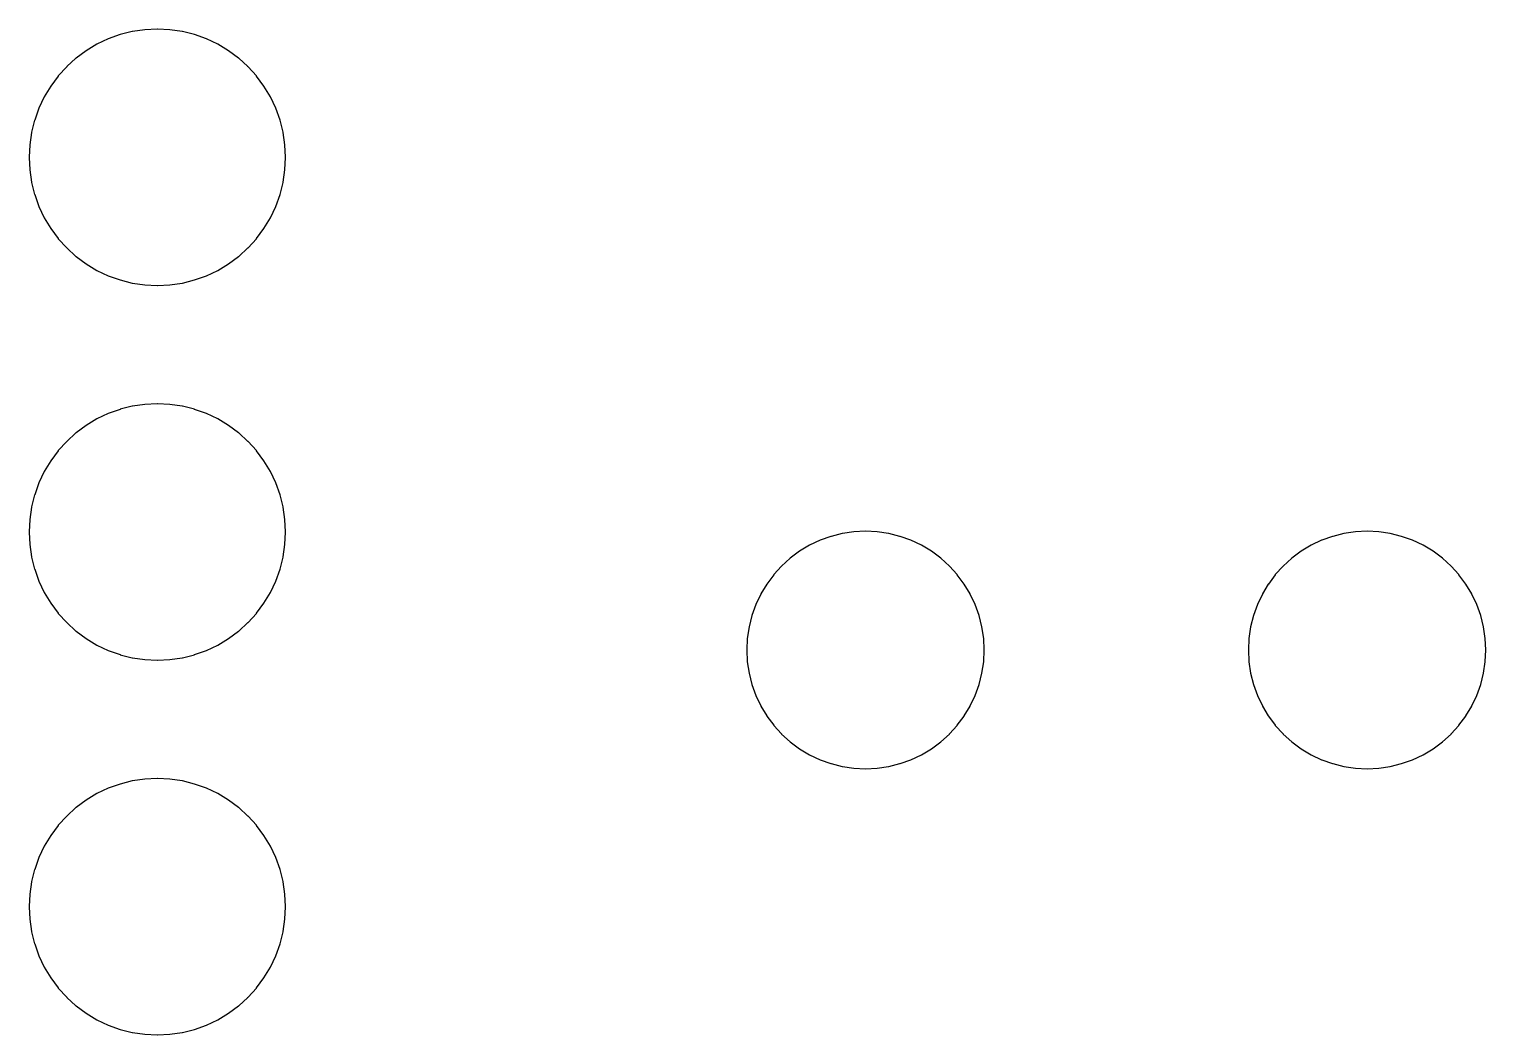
# Model space of a CAD drawing. Header units: metres. Extents: x 102.6 to 173.6, y -131.3 to -53.7.
# Drawn here: x 124.08 to 133.95, y -87.13 to -80.31 of the extents above; entities that cross this region are included whole.
import ezdxf

# ---------------------------------------------------------------- set-up
doc = ezdxf.new("R2010")
doc.units = ezdxf.units.M

msp = doc.modelspace()

# ---------------------------------------------------------------- linework, layer by layer
for points in [[(125.2823, -81.9829), (125.2824, -81.9829), (125.2826, -81.9829), (125.2827, -81.9828), (125.2828, -81.9828), (125.3594, -81.9465), (125.3595, -81.9464), (125.3596, -81.9464), (125.3598, -81.9463), (125.3599, -81.9463), (125.4326, -81.9027), (125.4327, -81.9026), (125.4328, -81.9025), (125.4329, -81.9025), (125.433, -81.9024), (125.5011, -81.8519), (125.5012, -81.8518), (125.5013, -81.8517), (125.5014, -81.8517), (125.5015, -81.8516), (125.5643, -81.7946), (125.5644, -81.7946), (125.5645, -81.7945), (125.5646, -81.7944), (125.5646, -81.7943), (125.6216, -81.7315), (125.6217, -81.7314), (125.6217, -81.7313), (125.6218, -81.7312), (125.6219, -81.7311), (125.6724, -81.663), (125.6725, -81.6629), (125.6725, -81.6628), (125.6726, -81.6627), (125.6727, -81.6626), (125.7163, -81.5899), (125.7163, -81.5898), (125.7164, -81.5896), (125.7164, -81.5895), (125.7165, -81.5894), (125.7528, -81.5128), (125.7528, -81.5127), (125.7529, -81.5126), (125.7529, -81.5124), (125.7529, -81.5123), (125.7815, -81.4325), (125.7815, -81.4324), (125.7816, -81.4323), (125.7816, -81.4321), (125.7816, -81.432), (125.8022, -81.3498), (125.8023, -81.3497), (125.8023, -81.3495), (125.8023, -81.3494), (125.8023, -81.3493), (125.8148, -81.2654), (125.8148, -81.2653), (125.8148, -81.2652), (125.8148, -81.2651), (125.8148, -81.2649), (125.819, -81.1802), (125.819, -81.1801), (125.819, -81.18), (125.819, -81.1799), (125.819, -81.1798), (125.8148, -81.0951), (125.8148, -81.0949), (125.8148, -81.0948), (125.8148, -81.0947), (125.8148, -81.0946), (125.8023, -81.0107), (125.8023, -81.0106), (125.8023, -81.0105), (125.8023, -81.0103), (125.8022, -81.0102), (125.7816, -80.928), (125.7816, -80.9279), (125.7816, -80.9277), (125.7815, -80.9276), (125.7815, -80.9275), (125.7529, -80.8477), (125.7529, -80.8476), (125.7529, -80.8474), (125.7528, -80.8473), (125.7528, -80.8472), (125.7165, -80.7706), (125.7164, -80.7705), (125.7164, -80.7704), (125.7163, -80.7702), (125.7163, -80.7701), (125.6727, -80.6974), (125.6726, -80.6973), (125.6725, -80.6972), (125.6725, -80.6971), (125.6724, -80.697), (125.6219, -80.6289), (125.6218, -80.6288), (125.6217, -80.6287), (125.6217, -80.6286), (125.6216, -80.6285), (125.5646, -80.5657), (125.5646, -80.5656), (125.5645, -80.5655), (125.5644, -80.5654), (125.5643, -80.5654), (125.5015, -80.5084), (125.5014, -80.5083), (125.5013, -80.5083), (125.5012, -80.5082), (125.5011, -80.5081), (125.433, -80.4576), (125.4329, -80.4575), (125.4328, -80.4575), (125.4327, -80.4574), (125.4326, -80.4573), (125.3599, -80.4137), (125.3598, -80.4137), (125.3596, -80.4136), (125.3595, -80.4136), (125.3594, -80.4135), (125.2828, -80.3772), (125.2827, -80.3772), (125.2826, -80.3771), (125.2824, -80.3771), (125.2823, -80.3771), (125.2025, -80.3485), (125.2024, -80.3485), (125.2023, -80.3484), (125.2021, -80.3484), (125.202, -80.3484), (125.1198, -80.3278), (125.1197, -80.3277), (125.1195, -80.3277), (125.1194, -80.3277), (125.1193, -80.3277), (125.0354, -80.3152), (125.0353, -80.3152), (125.0352, -80.3152), (125.0351, -80.3152), (125.0349, -80.3152), (124.9502, -80.311), (124.9501, -80.311), (124.95, -80.311), (124.9499, -80.311), (124.9498, -80.311), (124.8651, -80.3152), (124.8649, -80.3152), (124.8648, -80.3152), (124.8647, -80.3152), (124.8646, -80.3152), (124.7807, -80.3277), (124.7806, -80.3277), (124.7805, -80.3277), (124.7803, -80.3277), (124.7802, -80.3278), (124.698, -80.3484), (124.6979, -80.3484), (124.6977, -80.3484), (124.6976, -80.3485), (124.6975, -80.3485), (124.6177, -80.3771), (124.6176, -80.3771), (124.6174, -80.3771), (124.6173, -80.3772), (124.6172, -80.3772), (124.5406, -80.4135), (124.5405, -80.4136), (124.5404, -80.4136), (124.5402, -80.4137), (124.5401, -80.4137), (124.4674, -80.4573), (124.4673, -80.4574), (124.4672, -80.4575), (124.4671, -80.4575), (124.467, -80.4576), (124.3989, -80.5081), (124.3988, -80.5082), (124.3987, -80.5083), (124.3986, -80.5083), (124.3985, -80.5084), (124.3357, -80.5654), (124.3356, -80.5654), (124.3355, -80.5655), (124.3354, -80.5656), (124.3354, -80.5657), (124.2784, -80.6285), (124.2783, -80.6286), (124.2783, -80.6287), (124.2782, -80.6288), (124.2781, -80.6289), (124.2276, -80.697), (124.2275, -80.6971), (124.2275, -80.6972), (124.2274, -80.6973), (124.2273, -80.6974), (124.1837, -80.7701), (124.1837, -80.7702), (124.1836, -80.7704), (124.1836, -80.7705), (124.1835, -80.7706), (124.1472, -80.8472), (124.1472, -80.8473), (124.1471, -80.8474), (124.1471, -80.8476), (124.1471, -80.8477), (124.1185, -80.9275), (124.1185, -80.9276), (124.1184, -80.9277), (124.1184, -80.9279), (124.1184, -80.928), (124.0978, -81.0102), (124.0977, -81.0103), (124.0977, -81.0105), (124.0977, -81.0106), (124.0977, -81.0107), (124.0852, -81.0946), (124.0852, -81.0947), (124.0852, -81.0948), (124.0852, -81.0949), (124.0852, -81.0951), (124.081, -81.1798), (124.081, -81.1799), (124.081, -81.18), (124.081, -81.1801), (124.081, -81.1802), (124.0852, -81.2649), (124.0852, -81.2651), (124.0852, -81.2652), (124.0852, -81.2653), (124.0852, -81.2654), (124.0977, -81.3493), (124.0977, -81.3494), (124.0977, -81.3495), (124.0977, -81.3497), (124.0978, -81.3498), (124.1184, -81.432), (124.1184, -81.4321), (124.1184, -81.4323), (124.1185, -81.4324), (124.1185, -81.4325), (124.1471, -81.5123), (124.1471, -81.5124), (124.1471, -81.5126), (124.1472, -81.5127), (124.1472, -81.5128), (124.1835, -81.5894), (124.1836, -81.5895), (124.1836, -81.5896), (124.1837, -81.5898), (124.1837, -81.5899), (124.2273, -81.6626), (124.2274, -81.6627), (124.2275, -81.6628), (124.2275, -81.6629), (124.2276, -81.663), (124.2781, -81.7311), (124.2782, -81.7312), (124.2783, -81.7313), (124.2783, -81.7314), (124.2784, -81.7315), (124.3354, -81.7943), (124.3354, -81.7944), (124.3355, -81.7945), (124.3356, -81.7946), (124.3357, -81.7946), (124.3985, -81.8516), (124.3986, -81.8517), (124.3987, -81.8517), (124.3988, -81.8518), (124.3989, -81.8519), (124.467, -81.9024), (124.4671, -81.9025), (124.4672, -81.9025), (124.4673, -81.9026), (124.4674, -81.9027), (124.5401, -81.9463), (124.5402, -81.9463), (124.5404, -81.9464), (124.5405, -81.9464), (124.5406, -81.9465), (124.6172, -81.9828), (124.6173, -81.9828), (124.6174, -81.9829), (124.6176, -81.9829), (124.6177, -81.9829), (124.6975, -82.0115), (124.6976, -82.0115), (124.6977, -82.0116), (124.6979, -82.0116), (124.698, -82.0116), (124.7802, -82.0322), (124.7803, -82.0323), (124.7805, -82.0323), (124.7806, -82.0323), (124.7807, -82.0323), (124.8646, -82.0448), (124.8647, -82.0448), (124.8648, -82.0448), (124.8649, -82.0448), (124.8651, -82.0448), (124.9498, -82.049), (124.9499, -82.049), (124.95, -82.049), (124.9501, -82.049), (124.9502, -82.049), (125.0349, -82.0448), (125.0351, -82.0448), (125.0352, -82.0448), (125.0353, -82.0448), (125.0354, -82.0448), (125.1193, -82.0323), (125.1194, -82.0323), (125.1195, -82.0323), (125.1197, -82.0323), (125.1198, -82.0322), (125.202, -82.0116), (125.2021, -82.0116), (125.2023, -82.0116), (125.2024, -82.0115), (125.2025, -82.0115), (125.2823, -81.9829)], [(125.2823, -84.5229), (125.2824, -84.5229), (125.2826, -84.5229), (125.2827, -84.5228), (125.2828, -84.5228), (125.3594, -84.4865), (125.3595, -84.4864), (125.3596, -84.4864), (125.3598, -84.4863), (125.3599, -84.4863), (125.4326, -84.4427), (125.4327, -84.4426), (125.4328, -84.4425), (125.4329, -84.4425), (125.433, -84.4424), (125.5011, -84.3919), (125.5012, -84.3918), (125.5013, -84.3917), (125.5014, -84.3917), (125.5015, -84.3916), (125.5643, -84.3346), (125.5644, -84.3346), (125.5645, -84.3345), (125.5646, -84.3344), (125.5646, -84.3343), (125.6216, -84.2715), (125.6217, -84.2714), (125.6217, -84.2713), (125.6218, -84.2712), (125.6219, -84.2711), (125.6724, -84.203), (125.6725, -84.2029), (125.6725, -84.2028), (125.6726, -84.2027), (125.6727, -84.2026), (125.7163, -84.1299), (125.7163, -84.1298), (125.7164, -84.1296), (125.7164, -84.1295), (125.7165, -84.1294), (125.7528, -84.0528), (125.7528, -84.0527), (125.7529, -84.0526), (125.7529, -84.0524), (125.7529, -84.0523), (125.7815, -83.9725), (125.7815, -83.9724), (125.7816, -83.9723), (125.7816, -83.9721), (125.7816, -83.972), (125.8022, -83.8898), (125.8023, -83.8897), (125.8023, -83.8895), (125.8023, -83.8894), (125.8023, -83.8893), (125.8148, -83.8054), (125.8148, -83.8053), (125.8148, -83.8052), (125.8148, -83.8051), (125.8148, -83.8049), (125.819, -83.7202), (125.819, -83.7201), (125.819, -83.72), (125.819, -83.7199), (125.819, -83.7198), (125.8148, -83.6351), (125.8148, -83.6349), (125.8148, -83.6348), (125.8148, -83.6347), (125.8148, -83.6346), (125.8023, -83.5507), (125.8023, -83.5506), (125.8023, -83.5505), (125.8023, -83.5503), (125.8022, -83.5502), (125.7816, -83.468), (125.7816, -83.4679), (125.7816, -83.4677), (125.7815, -83.4676), (125.7815, -83.4675), (125.7529, -83.3877), (125.7529, -83.3876), (125.7529, -83.3874), (125.7528, -83.3873), (125.7528, -83.3872), (125.7165, -83.3106), (125.7164, -83.3105), (125.7164, -83.3104), (125.7163, -83.3102), (125.7163, -83.3101), (125.6727, -83.2374), (125.6726, -83.2373), (125.6725, -83.2372), (125.6725, -83.2371), (125.6724, -83.237), (125.6219, -83.1689), (125.6218, -83.1688), (125.6217, -83.1687), (125.6217, -83.1686), (125.6216, -83.1685), (125.5646, -83.1057), (125.5646, -83.1056), (125.5645, -83.1055), (125.5644, -83.1054), (125.5643, -83.1054), (125.5015, -83.0484), (125.5014, -83.0483), (125.5013, -83.0483), (125.5012, -83.0482), (125.5011, -83.0481), (125.433, -82.9976), (125.4329, -82.9975), (125.4328, -82.9975), (125.4327, -82.9974), (125.4326, -82.9973), (125.3599, -82.9537), (125.3598, -82.9537), (125.3596, -82.9536), (125.3595, -82.9536), (125.3594, -82.9535), (125.2828, -82.9172), (125.2827, -82.9172), (125.2826, -82.9171), (125.2824, -82.9171), (125.2823, -82.9171), (125.2025, -82.8885), (125.2024, -82.8885), (125.2023, -82.8884), (125.2021, -82.8884), (125.202, -82.8884), (125.1198, -82.8678), (125.1197, -82.8677), (125.1195, -82.8677), (125.1194, -82.8677), (125.1193, -82.8677), (125.0354, -82.8552), (125.0353, -82.8552), (125.0352, -82.8552), (125.0351, -82.8552), (125.0349, -82.8552), (124.9502, -82.851), (124.9501, -82.851), (124.95, -82.851), (124.9499, -82.851), (124.9498, -82.851), (124.8651, -82.8552), (124.8649, -82.8552), (124.8648, -82.8552), (124.8647, -82.8552), (124.8646, -82.8552), (124.7807, -82.8677), (124.7806, -82.8677), (124.7805, -82.8677), (124.7803, -82.8677), (124.7802, -82.8678), (124.698, -82.8884), (124.6979, -82.8884), (124.6977, -82.8884), (124.6976, -82.8885), (124.6975, -82.8885), (124.6177, -82.9171), (124.6176, -82.9171), (124.6174, -82.9171), (124.6173, -82.9172), (124.6172, -82.9172), (124.5406, -82.9535), (124.5405, -82.9536), (124.5404, -82.9536), (124.5402, -82.9537), (124.5401, -82.9537), (124.4674, -82.9973), (124.4673, -82.9974), (124.4672, -82.9975), (124.4671, -82.9975), (124.467, -82.9976), (124.3989, -83.0481), (124.3988, -83.0482), (124.3987, -83.0483), (124.3986, -83.0483), (124.3985, -83.0484), (124.3357, -83.1054), (124.3356, -83.1054), (124.3355, -83.1055), (124.3354, -83.1056), (124.3354, -83.1057), (124.2784, -83.1685), (124.2783, -83.1686), (124.2783, -83.1687), (124.2782, -83.1688), (124.2781, -83.1689), (124.2276, -83.237), (124.2275, -83.2371), (124.2275, -83.2372), (124.2274, -83.2373), (124.2273, -83.2374), (124.1837, -83.3101), (124.1837, -83.3102), (124.1836, -83.3104), (124.1836, -83.3105), (124.1835, -83.3106), (124.1472, -83.3872), (124.1472, -83.3873), (124.1471, -83.3874), (124.1471, -83.3876), (124.1471, -83.3877), (124.1185, -83.4675), (124.1185, -83.4676), (124.1184, -83.4677), (124.1184, -83.4679), (124.1184, -83.468), (124.0978, -83.5502), (124.0977, -83.5503), (124.0977, -83.5505), (124.0977, -83.5506), (124.0977, -83.5507), (124.0852, -83.6346), (124.0852, -83.6347), (124.0852, -83.6348), (124.0852, -83.6349), (124.0852, -83.6351), (124.081, -83.7198), (124.081, -83.7199), (124.081, -83.72), (124.081, -83.7201), (124.081, -83.7202), (124.0852, -83.8049), (124.0852, -83.8051), (124.0852, -83.8052), (124.0852, -83.8053), (124.0852, -83.8054), (124.0977, -83.8893), (124.0977, -83.8894), (124.0977, -83.8895), (124.0977, -83.8897), (124.0978, -83.8898), (124.1184, -83.972), (124.1184, -83.9721), (124.1184, -83.9723), (124.1185, -83.9724), (124.1185, -83.9725), (124.1471, -84.0523), (124.1471, -84.0524), (124.1471, -84.0526), (124.1472, -84.0527), (124.1472, -84.0528), (124.1835, -84.1294), (124.1836, -84.1295), (124.1836, -84.1296), (124.1837, -84.1298), (124.1837, -84.1299), (124.2273, -84.2026), (124.2274, -84.2027), (124.2275, -84.2028), (124.2275, -84.2029), (124.2276, -84.203), (124.2781, -84.2711), (124.2782, -84.2712), (124.2783, -84.2713), (124.2783, -84.2714), (124.2784, -84.2715), (124.3354, -84.3343), (124.3354, -84.3344), (124.3355, -84.3345), (124.3356, -84.3346), (124.3357, -84.3346), (124.3985, -84.3916), (124.3986, -84.3917), (124.3987, -84.3917), (124.3988, -84.3918), (124.3989, -84.3919), (124.467, -84.4424), (124.4671, -84.4425), (124.4672, -84.4425), (124.4673, -84.4426), (124.4674, -84.4427), (124.5401, -84.4863), (124.5402, -84.4863), (124.5404, -84.4864), (124.5405, -84.4864), (124.5406, -84.4865), (124.6172, -84.5228), (124.6173, -84.5228), (124.6174, -84.5229), (124.6176, -84.5229), (124.6177, -84.5229), (124.6975, -84.5515), (124.6976, -84.5515), (124.6977, -84.5516), (124.6979, -84.5516), (124.698, -84.5516), (124.7802, -84.5722), (124.7803, -84.5723), (124.7805, -84.5723), (124.7806, -84.5723), (124.7807, -84.5723), (124.8646, -84.5848), (124.8647, -84.5848), (124.8648, -84.5848), (124.8649, -84.5848), (124.8651, -84.5848), (124.9498, -84.589), (124.9499, -84.589), (124.95, -84.589), (124.9501, -84.589), (124.9502, -84.589), (125.0349, -84.5848), (125.0351, -84.5848), (125.0352, -84.5848), (125.0353, -84.5848), (125.0354, -84.5848), (125.1193, -84.5723), (125.1194, -84.5723), (125.1195, -84.5723), (125.1197, -84.5723), (125.1198, -84.5722), (125.202, -84.5516), (125.2021, -84.5516), (125.2023, -84.5516), (125.2024, -84.5515), (125.2025, -84.5515), (125.2823, -84.5229)], [(130.0578, -85.2638), (130.0579, -85.2638), (130.0581, -85.2637), (130.0582, -85.2637), (130.0583, -85.2636), (130.1293, -85.2301), (130.1294, -85.23), (130.1295, -85.2299), (130.1296, -85.2299), (130.1297, -85.2298), (130.197, -85.1895), (130.1971, -85.1894), (130.1972, -85.1893), (130.1973, -85.1893), (130.1974, -85.1892), (130.2605, -85.1424), (130.2606, -85.1424), (130.2607, -85.1423), (130.2608, -85.1422), (130.2609, -85.1421), (130.319, -85.0894), (130.3191, -85.0893), (130.3192, -85.0892), (130.3193, -85.0891), (130.3194, -85.089), (130.3721, -85.0309), (130.3722, -85.0308), (130.3723, -85.0307), (130.3724, -85.0306), (130.3724, -85.0305), (130.4192, -84.9674), (130.4193, -84.9673), (130.4193, -84.9672), (130.4194, -84.9671), (130.4195, -84.967), (130.4598, -84.8997), (130.4599, -84.8996), (130.4599, -84.8995), (130.46, -84.8994), (130.4601, -84.8993), (130.4936, -84.8283), (130.4937, -84.8282), (130.4937, -84.8281), (130.4938, -84.8279), (130.4938, -84.8278), (130.5203, -84.7539), (130.5203, -84.7538), (130.5203, -84.7537), (130.5204, -84.7536), (130.5204, -84.7534), (130.5395, -84.6773), (130.5395, -84.6772), (130.5395, -84.677), (130.5396, -84.6769), (130.5396, -84.6768), (130.5511, -84.5991), (130.5511, -84.599), (130.5511, -84.5989), (130.5511, -84.5988), (130.5511, -84.5987), (130.555, -84.5202), (130.555, -84.5201), (130.555, -84.52), (130.555, -84.5199), (130.555, -84.5198), (130.5511, -84.4413), (130.5511, -84.4412), (130.5511, -84.4411), (130.5511, -84.441), (130.5511, -84.4409), (130.5396, -84.3632), (130.5396, -84.3631), (130.5395, -84.363), (130.5395, -84.3628), (130.5395, -84.3627), (130.5204, -84.2866), (130.5204, -84.2864), (130.5203, -84.2863), (130.5203, -84.2862), (130.5203, -84.2861), (130.4938, -84.2122), (130.4938, -84.2121), (130.4937, -84.2119), (130.4937, -84.2118), (130.4936, -84.2117), (130.4601, -84.1407), (130.46, -84.1406), (130.4599, -84.1405), (130.4599, -84.1404), (130.4598, -84.1403), (130.4195, -84.073), (130.4194, -84.0729), (130.4193, -84.0728), (130.4193, -84.0727), (130.4192, -84.0726), (130.3724, -84.0095), (130.3724, -84.0094), (130.3723, -84.0093), (130.3722, -84.0092), (130.3721, -84.0091), (130.3194, -83.951), (130.3193, -83.9509), (130.3192, -83.9508), (130.3191, -83.9507), (130.319, -83.9506), (130.2609, -83.8979), (130.2608, -83.8978), (130.2607, -83.8977), (130.2606, -83.8976), (130.2605, -83.8976), (130.1974, -83.8508), (130.1973, -83.8507), (130.1972, -83.8507), (130.1971, -83.8506), (130.197, -83.8505), (130.1297, -83.8102), (130.1296, -83.8101), (130.1295, -83.8101), (130.1294, -83.81), (130.1293, -83.8099), (130.0583, -83.7764), (130.0582, -83.7763), (130.0581, -83.7763), (130.0579, -83.7762), (130.0578, -83.7762), (129.9839, -83.7497), (129.9838, -83.7497), (129.9837, -83.7497), (129.9836, -83.7496), (129.9834, -83.7496), (129.9073, -83.7305), (129.9072, -83.7305), (129.907, -83.7305), (129.9069, -83.7304), (129.9068, -83.7304), (129.8291, -83.7189), (129.829, -83.7189), (129.8289, -83.7189), (129.8288, -83.7189), (129.8287, -83.7189), (129.7502, -83.715), (129.7501, -83.715), (129.75, -83.715), (129.7499, -83.715), (129.7498, -83.715), (129.6713, -83.7189), (129.6712, -83.7189), (129.6711, -83.7189), (129.671, -83.7189), (129.6709, -83.7189), (129.5932, -83.7304), (129.5931, -83.7304), (129.593, -83.7305), (129.5928, -83.7305), (129.5927, -83.7305), (129.5166, -83.7496), (129.5164, -83.7496), (129.5163, -83.7497), (129.5162, -83.7497), (129.5161, -83.7497), (129.4422, -83.7762), (129.4421, -83.7762), (129.4419, -83.7763), (129.4418, -83.7763), (129.4417, -83.7764), (129.3707, -83.8099), (129.3706, -83.81), (129.3705, -83.8101), (129.3704, -83.8101), (129.3703, -83.8102), (129.303, -83.8505), (129.3029, -83.8506), (129.3028, -83.8507), (129.3027, -83.8507), (129.3026, -83.8508), (129.2395, -83.8976), (129.2394, -83.8976), (129.2393, -83.8977), (129.2392, -83.8978), (129.2391, -83.8979), (129.181, -83.9506), (129.1809, -83.9507), (129.1808, -83.9508), (129.1807, -83.9509), (129.1806, -83.951), (129.1279, -84.0091), (129.1278, -84.0092), (129.1277, -84.0093), (129.1276, -84.0094), (129.1276, -84.0095), (129.0808, -84.0726), (129.0807, -84.0727), (129.0807, -84.0728), (129.0806, -84.0729), (129.0805, -84.073), (129.0402, -84.1403), (129.0401, -84.1404), (129.0401, -84.1405), (129.04, -84.1406), (129.0399, -84.1407), (129.0064, -84.2117), (129.0063, -84.2118), (129.0063, -84.2119), (129.0062, -84.2121), (129.0062, -84.2122), (128.9797, -84.2861), (128.9797, -84.2862), (128.9797, -84.2863), (128.9796, -84.2864), (128.9796, -84.2866), (128.9605, -84.3627), (128.9605, -84.3628), (128.9605, -84.363), (128.9604, -84.3631), (128.9604, -84.3632), (128.9489, -84.4409), (128.9489, -84.441), (128.9489, -84.4411), (128.9489, -84.4412), (128.9489, -84.4413), (128.945, -84.5198), (128.945, -84.5199), (128.945, -84.52), (128.945, -84.5201), (128.945, -84.5202), (128.9489, -84.5987), (128.9489, -84.5988), (128.9489, -84.5989), (128.9489, -84.599), (128.9489, -84.5991), (128.9604, -84.6768), (128.9604, -84.6769), (128.9605, -84.677), (128.9605, -84.6772), (128.9605, -84.6773), (128.9796, -84.7534), (128.9796, -84.7536), (128.9797, -84.7537), (128.9797, -84.7538), (128.9797, -84.7539), (129.0062, -84.8278), (129.0062, -84.8279), (129.0063, -84.8281), (129.0063, -84.8282), (129.0064, -84.8283), (129.0399, -84.8993), (129.04, -84.8994), (129.0401, -84.8995), (129.0401, -84.8996), (129.0402, -84.8997), (129.0805, -84.967), (129.0806, -84.9671), (129.0807, -84.9672), (129.0807, -84.9673), (129.0808, -84.9674), (129.1276, -85.0305), (129.1276, -85.0306), (129.1277, -85.0307), (129.1278, -85.0308), (129.1279, -85.0309), (129.1806, -85.089), (129.1807, -85.0891), (129.1808, -85.0892), (129.1809, -85.0893), (129.181, -85.0894), (129.2391, -85.1421), (129.2392, -85.1422), (129.2393, -85.1423), (129.2394, -85.1424), (129.2395, -85.1424), (129.3026, -85.1892), (129.3027, -85.1893), (129.3028, -85.1893), (129.3029, -85.1894), (129.303, -85.1895), (129.3703, -85.2298), (129.3704, -85.2299), (129.3705, -85.2299), (129.3706, -85.23), (129.3707, -85.2301), (129.4417, -85.2636), (129.4418, -85.2637), (129.4419, -85.2637), (129.4421, -85.2638), (129.4422, -85.2638), (129.5161, -85.2903), (129.5162, -85.2903), (129.5163, -85.2903), (129.5164, -85.2904), (129.5166, -85.2904), (129.5927, -85.3095), (129.5928, -85.3095), (129.593, -85.3095), (129.5931, -85.3096), (129.5932, -85.3096), (129.6709, -85.3211), (129.671, -85.3211), (129.6711, -85.3211), (129.6712, -85.3211), (129.6713, -85.3211), (129.7498, -85.325), (129.7499, -85.325), (129.75, -85.325), (129.7501, -85.325), (129.7502, -85.325), (129.8287, -85.3211), (129.8288, -85.3211), (129.8289, -85.3211), (129.829, -85.3211), (129.8291, -85.3211), (129.9068, -85.3096), (129.9069, -85.3096), (129.907, -85.3095), (129.9072, -85.3095), (129.9073, -85.3095), (129.9834, -85.2904), (129.9836, -85.2904), (129.9837, -85.2903), (129.9838, -85.2903), (129.9839, -85.2903), (130.0578, -85.2638)], [(133.4578, -85.2638), (133.4579, -85.2638), (133.4581, -85.2637), (133.4582, -85.2637), (133.4583, -85.2636), (133.5293, -85.2301), (133.5294, -85.23), (133.5295, -85.2299), (133.5296, -85.2299), (133.5297, -85.2298), (133.597, -85.1895), (133.5971, -85.1894), (133.5972, -85.1893), (133.5973, -85.1893), (133.5974, -85.1892), (133.6605, -85.1424), (133.6606, -85.1424), (133.6607, -85.1423), (133.6608, -85.1422), (133.6609, -85.1421), (133.719, -85.0894), (133.7191, -85.0893), (133.7192, -85.0892), (133.7193, -85.0891), (133.7194, -85.089), (133.7721, -85.0309), (133.7722, -85.0308), (133.7723, -85.0307), (133.7724, -85.0306), (133.7724, -85.0305), (133.8192, -84.9674), (133.8193, -84.9673), (133.8193, -84.9672), (133.8194, -84.9671), (133.8195, -84.967), (133.8598, -84.8997), (133.8599, -84.8996), (133.8599, -84.8995), (133.86, -84.8994), (133.8601, -84.8993), (133.8936, -84.8283), (133.8937, -84.8282), (133.8937, -84.8281), (133.8938, -84.8279), (133.8938, -84.8278), (133.9203, -84.7539), (133.9203, -84.7538), (133.9203, -84.7537), (133.9204, -84.7536), (133.9204, -84.7534), (133.9395, -84.6773), (133.9395, -84.6772), (133.9395, -84.677), (133.9396, -84.6769), (133.9396, -84.6768), (133.9511, -84.5991), (133.9511, -84.599), (133.9511, -84.5989), (133.9511, -84.5988), (133.9511, -84.5987), (133.955, -84.5202), (133.955, -84.5201), (133.955, -84.52), (133.955, -84.5199), (133.955, -84.5198), (133.9511, -84.4413), (133.9511, -84.4412), (133.9511, -84.4411), (133.9511, -84.441), (133.9511, -84.4409), (133.9396, -84.3632), (133.9396, -84.3631), (133.9395, -84.363), (133.9395, -84.3628), (133.9395, -84.3627), (133.9204, -84.2866), (133.9204, -84.2864), (133.9203, -84.2863), (133.9203, -84.2862), (133.9203, -84.2861), (133.8938, -84.2122), (133.8938, -84.2121), (133.8937, -84.2119), (133.8937, -84.2118), (133.8936, -84.2117), (133.8601, -84.1407), (133.86, -84.1406), (133.8599, -84.1405), (133.8599, -84.1404), (133.8598, -84.1403), (133.8195, -84.073), (133.8194, -84.0729), (133.8193, -84.0728), (133.8193, -84.0727), (133.8192, -84.0726), (133.7724, -84.0095), (133.7724, -84.0094), (133.7723, -84.0093), (133.7722, -84.0092), (133.7721, -84.0091), (133.7194, -83.951), (133.7193, -83.9509), (133.7192, -83.9508), (133.7191, -83.9507), (133.719, -83.9506), (133.6609, -83.8979), (133.6608, -83.8978), (133.6607, -83.8977), (133.6606, -83.8976), (133.6605, -83.8976), (133.5974, -83.8508), (133.5973, -83.8507), (133.5972, -83.8507), (133.5971, -83.8506), (133.597, -83.8505), (133.5297, -83.8102), (133.5296, -83.8101), (133.5295, -83.8101), (133.5294, -83.81), (133.5293, -83.8099), (133.4583, -83.7764), (133.4582, -83.7763), (133.4581, -83.7763), (133.4579, -83.7762), (133.4578, -83.7762), (133.3839, -83.7497), (133.3838, -83.7497), (133.3837, -83.7497), (133.3836, -83.7496), (133.3834, -83.7496), (133.3073, -83.7305), (133.3072, -83.7305), (133.307, -83.7305), (133.3069, -83.7304), (133.3068, -83.7304), (133.2291, -83.7189), (133.229, -83.7189), (133.2289, -83.7189), (133.2288, -83.7189), (133.2287, -83.7189), (133.1502, -83.715), (133.1501, -83.715), (133.15, -83.715), (133.1499, -83.715), (133.1498, -83.715), (133.0713, -83.7189), (133.0712, -83.7189), (133.0711, -83.7189), (133.071, -83.7189), (133.0709, -83.7189), (132.9932, -83.7304), (132.9931, -83.7304), (132.993, -83.7305), (132.9928, -83.7305), (132.9927, -83.7305), (132.9166, -83.7496), (132.9164, -83.7496), (132.9163, -83.7497), (132.9162, -83.7497), (132.9161, -83.7497), (132.8422, -83.7762), (132.8421, -83.7762), (132.8419, -83.7763), (132.8418, -83.7763), (132.8417, -83.7764), (132.7707, -83.8099), (132.7706, -83.81), (132.7705, -83.8101), (132.7704, -83.8101), (132.7703, -83.8102), (132.703, -83.8505), (132.7029, -83.8506), (132.7028, -83.8507), (132.7027, -83.8507), (132.7026, -83.8508), (132.6395, -83.8976), (132.6394, -83.8976), (132.6393, -83.8977), (132.6392, -83.8978), (132.6391, -83.8979), (132.581, -83.9506), (132.5809, -83.9507), (132.5808, -83.9508), (132.5807, -83.9509), (132.5806, -83.951), (132.5279, -84.0091), (132.5278, -84.0092), (132.5277, -84.0093), (132.5276, -84.0094), (132.5276, -84.0095), (132.4808, -84.0726), (132.4807, -84.0727), (132.4807, -84.0728), (132.4806, -84.0729), (132.4805, -84.073), (132.4402, -84.1403), (132.4401, -84.1404), (132.4401, -84.1405), (132.44, -84.1406), (132.4399, -84.1407), (132.4064, -84.2117), (132.4063, -84.2118), (132.4063, -84.2119), (132.4062, -84.2121), (132.4062, -84.2122), (132.3797, -84.2861), (132.3797, -84.2862), (132.3797, -84.2863), (132.3796, -84.2864), (132.3796, -84.2866), (132.3605, -84.3627), (132.3605, -84.3628), (132.3605, -84.363), (132.3604, -84.3631), (132.3604, -84.3632), (132.3489, -84.4409), (132.3489, -84.441), (132.3489, -84.4411), (132.3489, -84.4412), (132.3489, -84.4413), (132.345, -84.5198), (132.345, -84.5199), (132.345, -84.52), (132.345, -84.5201), (132.345, -84.5202), (132.3489, -84.5987), (132.3489, -84.5988), (132.3489, -84.5989), (132.3489, -84.599), (132.3489, -84.5991), (132.3604, -84.6768), (132.3604, -84.6769), (132.3605, -84.677), (132.3605, -84.6772), (132.3605, -84.6773), (132.3796, -84.7534), (132.3796, -84.7536), (132.3797, -84.7537), (132.3797, -84.7538), (132.3797, -84.7539), (132.4062, -84.8278), (132.4062, -84.8279), (132.4063, -84.8281), (132.4063, -84.8282), (132.4064, -84.8283), (132.4399, -84.8993), (132.44, -84.8994), (132.4401, -84.8995), (132.4401, -84.8996), (132.4402, -84.8997), (132.4805, -84.967), (132.4806, -84.9671), (132.4807, -84.9672), (132.4807, -84.9673), (132.4808, -84.9674), (132.5276, -85.0305), (132.5276, -85.0306), (132.5277, -85.0307), (132.5278, -85.0308), (132.5279, -85.0309), (132.5806, -85.089), (132.5807, -85.0891), (132.5808, -85.0892), (132.5809, -85.0893), (132.581, -85.0894), (132.6391, -85.1421), (132.6392, -85.1422), (132.6393, -85.1423), (132.6394, -85.1424), (132.6395, -85.1424), (132.7026, -85.1892), (132.7027, -85.1893), (132.7028, -85.1893), (132.7029, -85.1894), (132.703, -85.1895), (132.7703, -85.2298), (132.7704, -85.2299), (132.7705, -85.2299), (132.7706, -85.23), (132.7707, -85.2301), (132.8417, -85.2636), (132.8418, -85.2637), (132.8419, -85.2637), (132.8421, -85.2638), (132.8422, -85.2638), (132.9161, -85.2903), (132.9162, -85.2903), (132.9163, -85.2903), (132.9164, -85.2904), (132.9166, -85.2904), (132.9927, -85.3095), (132.9928, -85.3095), (132.993, -85.3095), (132.9931, -85.3096), (132.9932, -85.3096), (133.0709, -85.3211), (133.071, -85.3211), (133.0711, -85.3211), (133.0712, -85.3211), (133.0713, -85.3211), (133.1498, -85.325), (133.1499, -85.325), (133.15, -85.325), (133.1501, -85.325), (133.1502, -85.325), (133.2287, -85.3211), (133.2288, -85.3211), (133.2289, -85.3211), (133.229, -85.3211), (133.2291, -85.3211), (133.3068, -85.3096), (133.3069, -85.3096), (133.307, -85.3095), (133.3072, -85.3095), (133.3073, -85.3095), (133.3834, -85.2904), (133.3836, -85.2904), (133.3837, -85.2903), (133.3838, -85.2903), (133.3839, -85.2903), (133.4578, -85.2638)], [(125.2823, -87.0629), (125.2824, -87.0629), (125.2826, -87.0629), (125.2827, -87.0628), (125.2828, -87.0628), (125.3594, -87.0265), (125.3595, -87.0264), (125.3596, -87.0264), (125.3598, -87.0263), (125.3599, -87.0263), (125.4326, -86.9827), (125.4327, -86.9826), (125.4328, -86.9825), (125.4329, -86.9825), (125.433, -86.9824), (125.5011, -86.9319), (125.5012, -86.9318), (125.5013, -86.9317), (125.5014, -86.9317), (125.5015, -86.9316), (125.5643, -86.8746), (125.5644, -86.8746), (125.5645, -86.8745), (125.5646, -86.8744), (125.5646, -86.8743), (125.6216, -86.8115), (125.6217, -86.8114), (125.6217, -86.8113), (125.6218, -86.8112), (125.6219, -86.8111), (125.6724, -86.743), (125.6725, -86.7429), (125.6725, -86.7428), (125.6726, -86.7427), (125.6727, -86.7426), (125.7163, -86.6699), (125.7163, -86.6698), (125.7164, -86.6696), (125.7164, -86.6695), (125.7165, -86.6694), (125.7528, -86.5928), (125.7528, -86.5927), (125.7529, -86.5926), (125.7529, -86.5924), (125.7529, -86.5923), (125.7815, -86.5125), (125.7815, -86.5124), (125.7816, -86.5123), (125.7816, -86.5121), (125.7816, -86.512), (125.8022, -86.4298), (125.8023, -86.4297), (125.8023, -86.4295), (125.8023, -86.4294), (125.8023, -86.4293), (125.8148, -86.3454), (125.8148, -86.3453), (125.8148, -86.3452), (125.8148, -86.3451), (125.8148, -86.3449), (125.819, -86.2602), (125.819, -86.2601), (125.819, -86.26), (125.819, -86.2599), (125.819, -86.2598), (125.8148, -86.1751), (125.8148, -86.1749), (125.8148, -86.1748), (125.8148, -86.1747), (125.8148, -86.1746), (125.8023, -86.0907), (125.8023, -86.0906), (125.8023, -86.0905), (125.8023, -86.0903), (125.8022, -86.0902), (125.7816, -86.008), (125.7816, -86.0079), (125.7816, -86.0077), (125.7815, -86.0076), (125.7815, -86.0075), (125.7529, -85.9277), (125.7529, -85.9276), (125.7529, -85.9274), (125.7528, -85.9273), (125.7528, -85.9272), (125.7165, -85.8506), (125.7164, -85.8505), (125.7164, -85.8504), (125.7163, -85.8502), (125.7163, -85.8501), (125.6727, -85.7774), (125.6726, -85.7773), (125.6725, -85.7772), (125.6725, -85.7771), (125.6724, -85.777), (125.6219, -85.7089), (125.6218, -85.7088), (125.6217, -85.7087), (125.6217, -85.7086), (125.6216, -85.7085), (125.5646, -85.6457), (125.5646, -85.6456), (125.5645, -85.6455), (125.5644, -85.6454), (125.5643, -85.6454), (125.5015, -85.5884), (125.5014, -85.5883), (125.5013, -85.5883), (125.5012, -85.5882), (125.5011, -85.5881), (125.433, -85.5376), (125.4329, -85.5375), (125.4328, -85.5375), (125.4327, -85.5374), (125.4326, -85.5373), (125.3599, -85.4937), (125.3598, -85.4937), (125.3596, -85.4936), (125.3595, -85.4936), (125.3594, -85.4935), (125.2828, -85.4572), (125.2827, -85.4572), (125.2826, -85.4571), (125.2824, -85.4571), (125.2823, -85.4571), (125.2025, -85.4285), (125.2024, -85.4285), (125.2023, -85.4284), (125.2021, -85.4284), (125.202, -85.4284), (125.1198, -85.4078), (125.1197, -85.4077), (125.1195, -85.4077), (125.1194, -85.4077), (125.1193, -85.4077), (125.0354, -85.3952), (125.0353, -85.3952), (125.0352, -85.3952), (125.0351, -85.3952), (125.0349, -85.3952), (124.9502, -85.391), (124.9501, -85.391), (124.95, -85.391), (124.9499, -85.391), (124.9498, -85.391), (124.8651, -85.3952), (124.8649, -85.3952), (124.8648, -85.3952), (124.8647, -85.3952), (124.8646, -85.3952), (124.7807, -85.4077), (124.7806, -85.4077), (124.7805, -85.4077), (124.7803, -85.4077), (124.7802, -85.4078), (124.698, -85.4284), (124.6979, -85.4284), (124.6977, -85.4284), (124.6976, -85.4285), (124.6975, -85.4285), (124.6177, -85.4571), (124.6176, -85.4571), (124.6174, -85.4571), (124.6173, -85.4572), (124.6172, -85.4572), (124.5406, -85.4935), (124.5405, -85.4936), (124.5404, -85.4936), (124.5402, -85.4937), (124.5401, -85.4937), (124.4674, -85.5373), (124.4673, -85.5374), (124.4672, -85.5375), (124.4671, -85.5375), (124.467, -85.5376), (124.3989, -85.5881), (124.3988, -85.5882), (124.3987, -85.5883), (124.3986, -85.5883), (124.3985, -85.5884), (124.3357, -85.6454), (124.3356, -85.6454), (124.3355, -85.6455), (124.3354, -85.6456), (124.3354, -85.6457), (124.2784, -85.7085), (124.2783, -85.7086), (124.2783, -85.7087), (124.2782, -85.7088), (124.2781, -85.7089), (124.2276, -85.777), (124.2275, -85.7771), (124.2275, -85.7772), (124.2274, -85.7773), (124.2273, -85.7774), (124.1837, -85.8501), (124.1837, -85.8502), (124.1836, -85.8504), (124.1836, -85.8505), (124.1835, -85.8506), (124.1472, -85.9272), (124.1472, -85.9273), (124.1471, -85.9274), (124.1471, -85.9276), (124.1471, -85.9277), (124.1185, -86.0075), (124.1185, -86.0076), (124.1184, -86.0077), (124.1184, -86.0079), (124.1184, -86.008), (124.0978, -86.0902), (124.0977, -86.0903), (124.0977, -86.0905), (124.0977, -86.0906), (124.0977, -86.0907), (124.0852, -86.1746), (124.0852, -86.1747), (124.0852, -86.1748), (124.0852, -86.1749), (124.0852, -86.1751), (124.081, -86.2598), (124.081, -86.2599), (124.081, -86.26), (124.081, -86.2601), (124.081, -86.2602), (124.0852, -86.3449), (124.0852, -86.3451), (124.0852, -86.3452), (124.0852, -86.3453), (124.0852, -86.3454), (124.0977, -86.4293), (124.0977, -86.4294), (124.0977, -86.4295), (124.0977, -86.4297), (124.0978, -86.4298), (124.1184, -86.512), (124.1184, -86.5121), (124.1184, -86.5123), (124.1185, -86.5124), (124.1185, -86.5125), (124.1471, -86.5923), (124.1471, -86.5924), (124.1471, -86.5926), (124.1472, -86.5927), (124.1472, -86.5928), (124.1835, -86.6694), (124.1836, -86.6695), (124.1836, -86.6696), (124.1837, -86.6698), (124.1837, -86.6699), (124.2273, -86.7426), (124.2274, -86.7427), (124.2275, -86.7428), (124.2275, -86.7429), (124.2276, -86.743), (124.2781, -86.8111), (124.2782, -86.8112), (124.2783, -86.8113), (124.2783, -86.8114), (124.2784, -86.8115), (124.3354, -86.8743), (124.3354, -86.8744), (124.3355, -86.8745), (124.3356, -86.8746), (124.3357, -86.8746), (124.3985, -86.9316), (124.3986, -86.9317), (124.3987, -86.9317), (124.3988, -86.9318), (124.3989, -86.9319), (124.467, -86.9824), (124.4671, -86.9825), (124.4672, -86.9825), (124.4673, -86.9826), (124.4674, -86.9827), (124.5401, -87.0263), (124.5402, -87.0263), (124.5404, -87.0264), (124.5405, -87.0264), (124.5406, -87.0265), (124.6172, -87.0628), (124.6173, -87.0628), (124.6174, -87.0629), (124.6176, -87.0629), (124.6177, -87.0629), (124.6975, -87.0915), (124.6976, -87.0915), (124.6977, -87.0916), (124.6979, -87.0916), (124.698, -87.0916), (124.7802, -87.1122), (124.7803, -87.1123), (124.7805, -87.1123), (124.7806, -87.1123), (124.7807, -87.1123), (124.8646, -87.1248), (124.8647, -87.1248), (124.8648, -87.1248), (124.8649, -87.1248), (124.8651, -87.1248), (124.9498, -87.129), (124.9499, -87.129), (124.95, -87.129), (124.9501, -87.129), (124.9502, -87.129), (125.0349, -87.1248), (125.0351, -87.1248), (125.0352, -87.1248), (125.0353, -87.1248), (125.0354, -87.1248), (125.1193, -87.1123), (125.1194, -87.1123), (125.1195, -87.1123), (125.1197, -87.1123), (125.1198, -87.1122), (125.202, -87.0916), (125.2021, -87.0916), (125.2023, -87.0916), (125.2024, -87.0915), (125.2025, -87.0915), (125.2823, -87.0629)]]:
    msp.add_lwpolyline(points)

doc.saveas('drawing.dxf')
